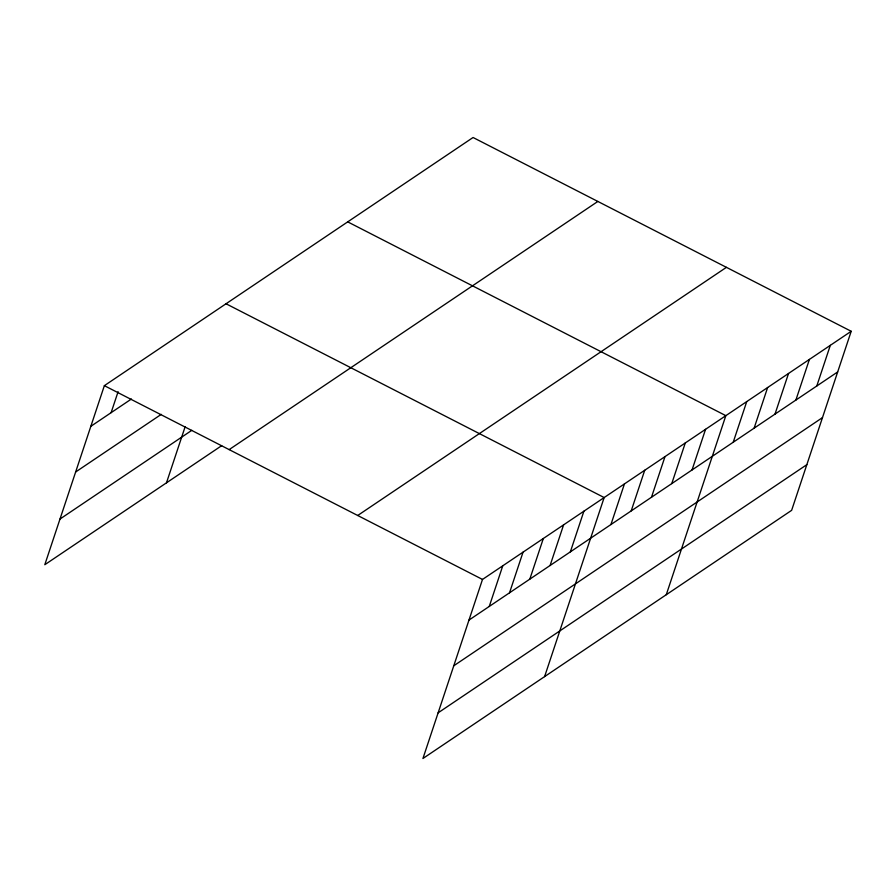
<?xml version="1.0" encoding="UTF-8"?>
<svg xmlns="http://www.w3.org/2000/svg" width="896" height="896" viewBox="0 0 896 896"><rect width="100%" height="100%" fill="white"/><g stroke="black" fill="none" stroke-linecap="round" stroke-linejoin="round"><path stroke-width="1.34" d="M851.2 331.285L482.496 579.443L422.934 758.498L791.638 510.339L851.2 331.285L473.066 137.502L104.362 385.661L44.8 564.715L221.682 445.67M111.115 412.664L118.104 391.686M166.477 482.821L185.147 426.698M489.25 606.458L502.768 565.802M509.522 592.805L523.051 552.149M529.805 579.152L543.334 538.496M550.088 565.51L563.606 524.854M570.36 551.858L583.89 511.202M544.6 676.614L604.162 497.549L226.038 303.766M610.926 524.563L624.445 483.907M631.198 510.91L644.728 470.254M651.482 497.258L665 456.602M671.754 483.616L685.283 442.96M692.037 469.963L705.566 429.307M666.277 594.72L725.838 415.654L347.715 221.872M733.208 442.254L746.738 401.598M754.107 428.187L767.626 387.531M774.995 414.131L788.525 373.475M795.883 400.064L809.413 359.408M816.782 386.008L830.312 345.341M90.843 426.317L131.398 399.022M75.645 471.99L161.269 414.355M59.998 519.042L191.811 430.326M229.152 449.613L597.856 201.443M357.706 515.491L726.421 267.333M468.966 620.099L837.67 371.941M453.779 665.773L822.483 417.614M438.122 712.835L806.826 464.666M104.362 385.661L482.496 579.443"/></g></svg>
